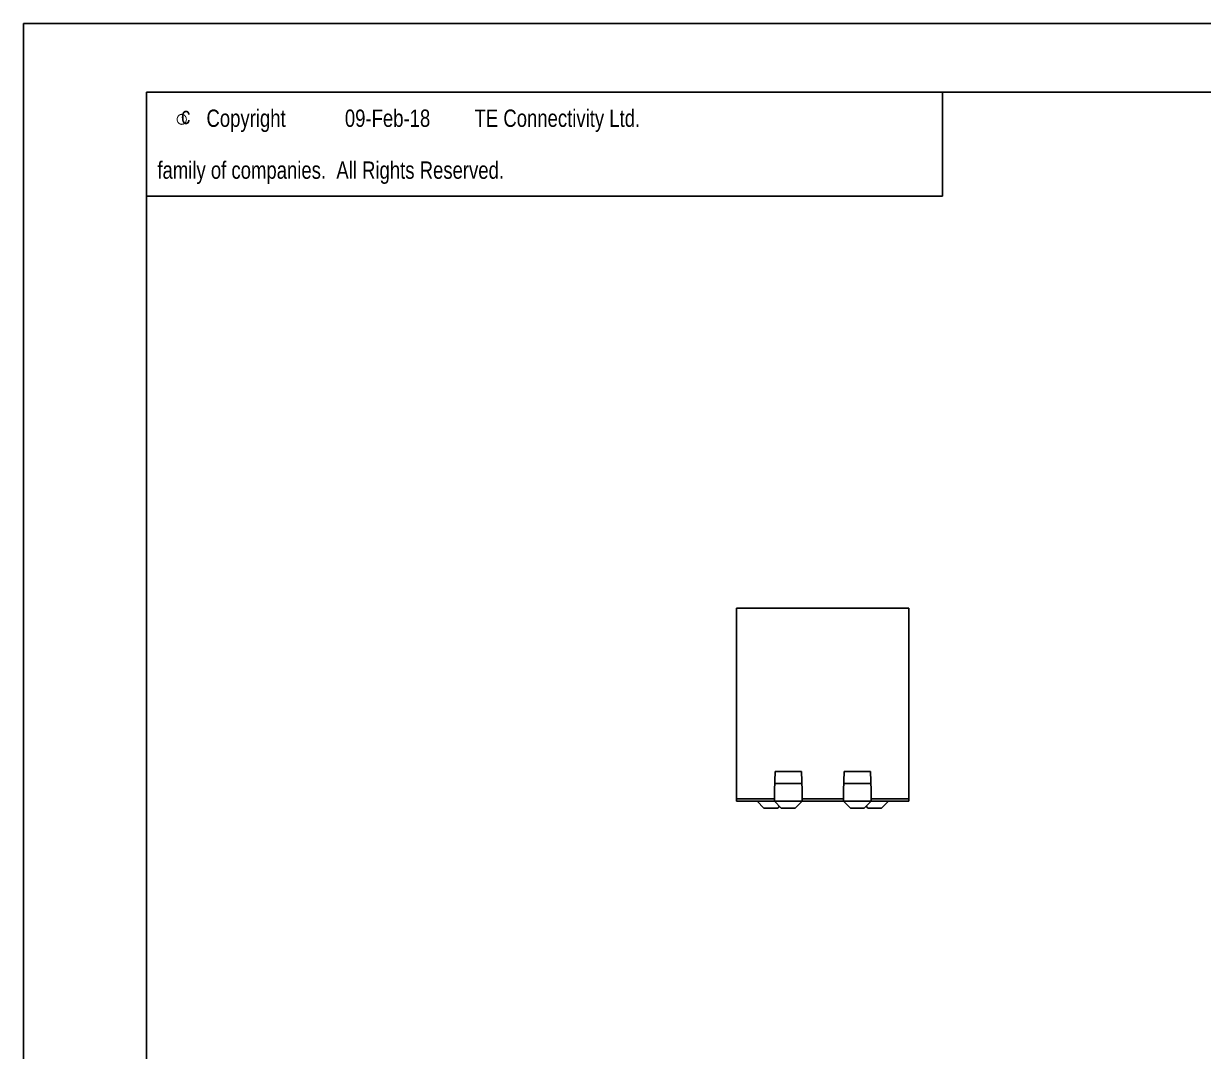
# Model space of a CAD drawing. Extents: x 0 to 420, y 0 to 297.
# Drawn here: x 0 to 170.5, y 148.5 to 297 of the extents above; entities that cross this region are included whole.
import ezdxf

# ---------------------------------------------------------------- set-up
doc = ezdxf.new("R2010")
doc.units = 0
doc.header["$LTSCALE"] = 23.1
doc.layers.get('0').update_dxf_attribs({"linetype": 'CONTINUOUS'})
doc.styles.add('TEXTSTYLE_1', font='gdt', dxfattribs={"width": 0.8})
doc.styles.add('TEXTSTYLE_2', font='txt', dxfattribs={"width": 0.8})

msp = doc.modelspace()

# ---------------------------------------------------------------- linework, layer by layer
at = {"color": 7, "linetype": 'CONTINUOUS'}
for p, q in [((0, 0), (0, 297)), ((0, 297), (420, 297)), ((17.78, 9.23), (17.78, 287.08)), ((17.78, 287.08), (409.21, 287.08)), ((103.05, 184.66), (103.05, 212.56)), ((103.05, 212.56), (127.95, 212.56)), ((127.95, 184.66), (127.95, 212.56)), ((108.5, 186.16), (108.6, 188.96)), ((108.6, 188.96), (112.4, 188.96)), ((112.5, 186.16), (112.4, 188.96)), ((118.5, 186.16), (118.6, 188.96)), ((118.6, 188.96), (122.4, 188.96)), ((122.5, 186.16), (122.4, 188.96)), ((108.5, 186.16), (108.5, 184.66)), ((108.54, 187.23), (112.46, 187.23)), ((112.5, 186.16), (112.5, 184.66)), ((118.5, 186.16), (118.5, 184.66)), ((118.54, 187.23), (122.46, 187.23)), ((122.5, 186.16), (122.5, 184.66)), ((108.5, 185.01), (103.05, 185.01)), ((127.95, 184.66), (103.05, 184.66)), ((106, 184.66), (107, 183.66)), ((108.5, 184.66), (109.5, 183.66)), ((112.5, 184.66), (111.5, 183.66)), ((118.5, 185.01), (112.5, 185.01)), ((118.5, 184.66), (119.5, 183.66)), ((122.5, 184.66), (121.5, 183.66)), ((127.95, 185.01), (122.5, 185.01)), ((124, 183.66), (125, 184.66)), ((109, 183.66), (107, 183.66)), ((109, 183.66), (109.25, 183.91)), ((111.5, 183.66), (109.5, 183.66)), ((121.5, 183.66), (119.5, 183.66)), ((121.75, 183.91), (122, 183.66)), ((124, 183.66), (122, 183.66))]:
    msp.add_line(p, q, dxfattribs=at)
at = {"color": 2, "linetype": 'CONTINUOUS'}
for p, q in [((17.78, 287.08), (132.78, 287.08)), ((17.78, 287.08), (17.78, 272.08)), ((132.78, 287.08), (132.78, 272.08)), ((17.78, 272.08), (132.78, 272.08))]:
    msp.add_line(p, q, dxfattribs=at)

# ---------------------------------------------------------------- texts
at = {"color": 2, "linetype": 'CONTINUOUS', "style": 'TEXTSTYLE_1'}
msp.add_text('e', height=2.5, dxfattribs=at).set_placement((21.85, 282.08))
at = {"color": 2, "linetype": 'CONTINUOUS', "style": 'TEXTSTYLE_2', "width": 0.8}
for s, p in [('c', (22.75, 282.48)), ('Copyright ', (26.43, 282.08)), ('09-Feb-18', (46.43, 282.08)), (' TE Connectivity Ltd.', (64.43, 282.08)), ('  family of companies.  All Rights Reserved.', (17.85, 274.58))]:
    msp.add_text(s, height=2.5, dxfattribs=at).set_placement(p)

doc.saveas('drawing.dxf')
